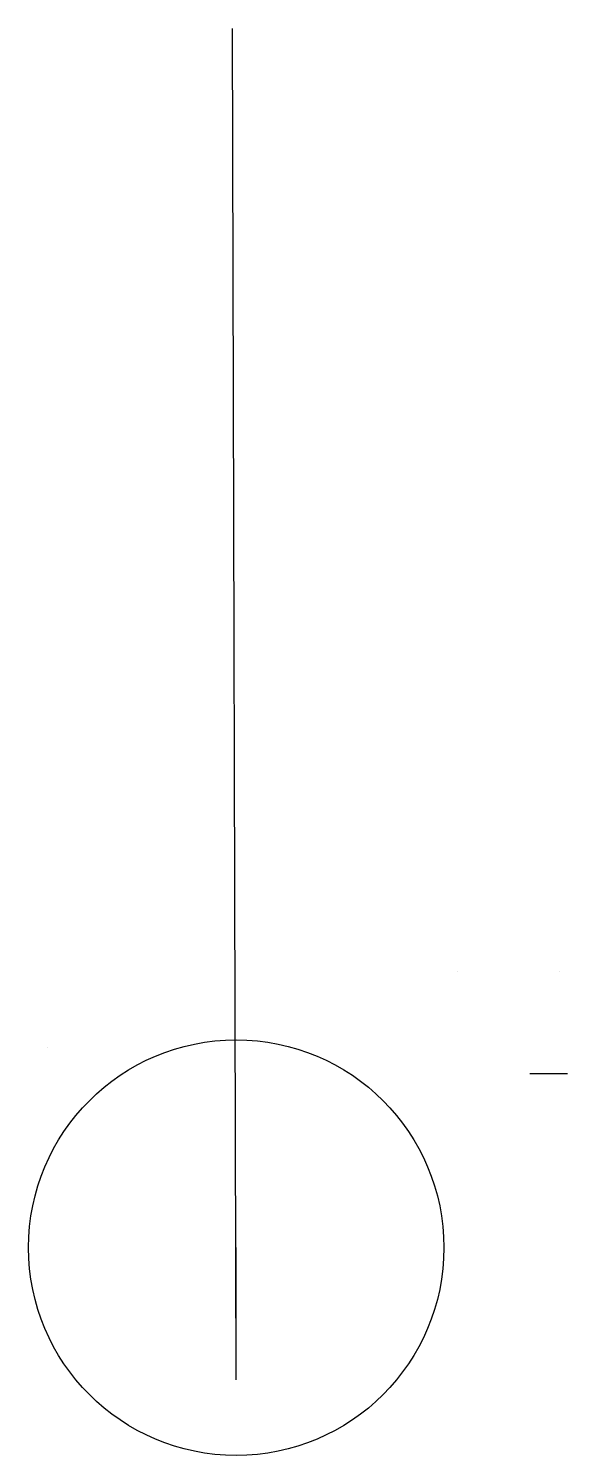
# Model space of a CAD drawing. Header units: millimetres. Extents: x -5.5 to 8.8, y -2 to 35.8.
import ezdxf

# ---------------------------------------------------------------- set-up
doc = ezdxf.new("R2010")
doc.units = ezdxf.units.MM
doc.header["$MEASUREMENT"] = 0

msp = doc.modelspace()

# ---------------------------------------------------------------- linework, layer by layer
at = {"extrusion": (1.38846e-30, 1.70038e-46, -1)}
for q in [(-0.099, 35.763), (0, 3)]:
    msp.add_line((0, 0), q, dxfattribs=at)
at = {"extrusion": (0, -1, 0)}
msp.add_line((5.872, 10.8, 30.094), (5.872, 10.8, 30.544), dxfattribs=at)
at = {"extrusion": (2.36848e-16, -1, 4.44089e-16)}
msp.add_line((8.572, 10.8, 27.394), (8.572, 10.8, 30.094), dxfattribs=at)
at = {"extrusion": (-1.33561e-16, -1, 1.16732e-15)}
msp.add_line((-5, 8.8, 72), (-5, 8.8, 53.15), dxfattribs=at)
at = {"extrusion": (-1, -4.22942e-16, 0)}
for p, q in [((8.772, 8.1, 67.544), (7.772, 8.1, 67.544)), ((8.772, 8.1, 72.544), (8.772, 8.1, 67.544)), ((8.772, 8.1, 67.544), (8.772, 8.1, 67.544))]:
    msp.add_line(p, q, dxfattribs=at)
msp.add_line((0, 1.5), (0, 3.5))
msp.add_circle((0, 3.5), 5.5)

doc.saveas('drawing.dxf')
